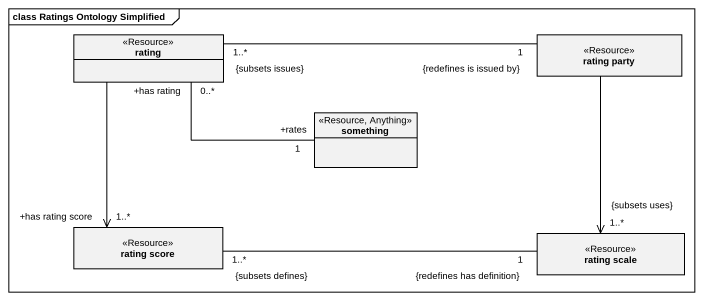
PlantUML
@startuml
mainframe class Ratings Ontology Simplified
hide circle
hide empty members
class rating <<Resource>>
class "rating party" as rating_party <<Resource>>
class something <<Resource, Anything>>
class "rating score" as rating_score <<Resource>>
class "rating scale" as rating_scale <<Resource>>
rating --> "+has rating score\n1..*" rating_score
rating_party "1\n{redefines is issued by}" -left- "1..*\n{subsets issues}" rating
rating_party --> "1..*\n{subsets uses}" rating_scale
something "+rates\n1" -left- "+has rating\n0..*" rating
rating_scale "1\n{redefines has definition}" -left- "1..*\n{subsets defines}" rating_score
@enduml
